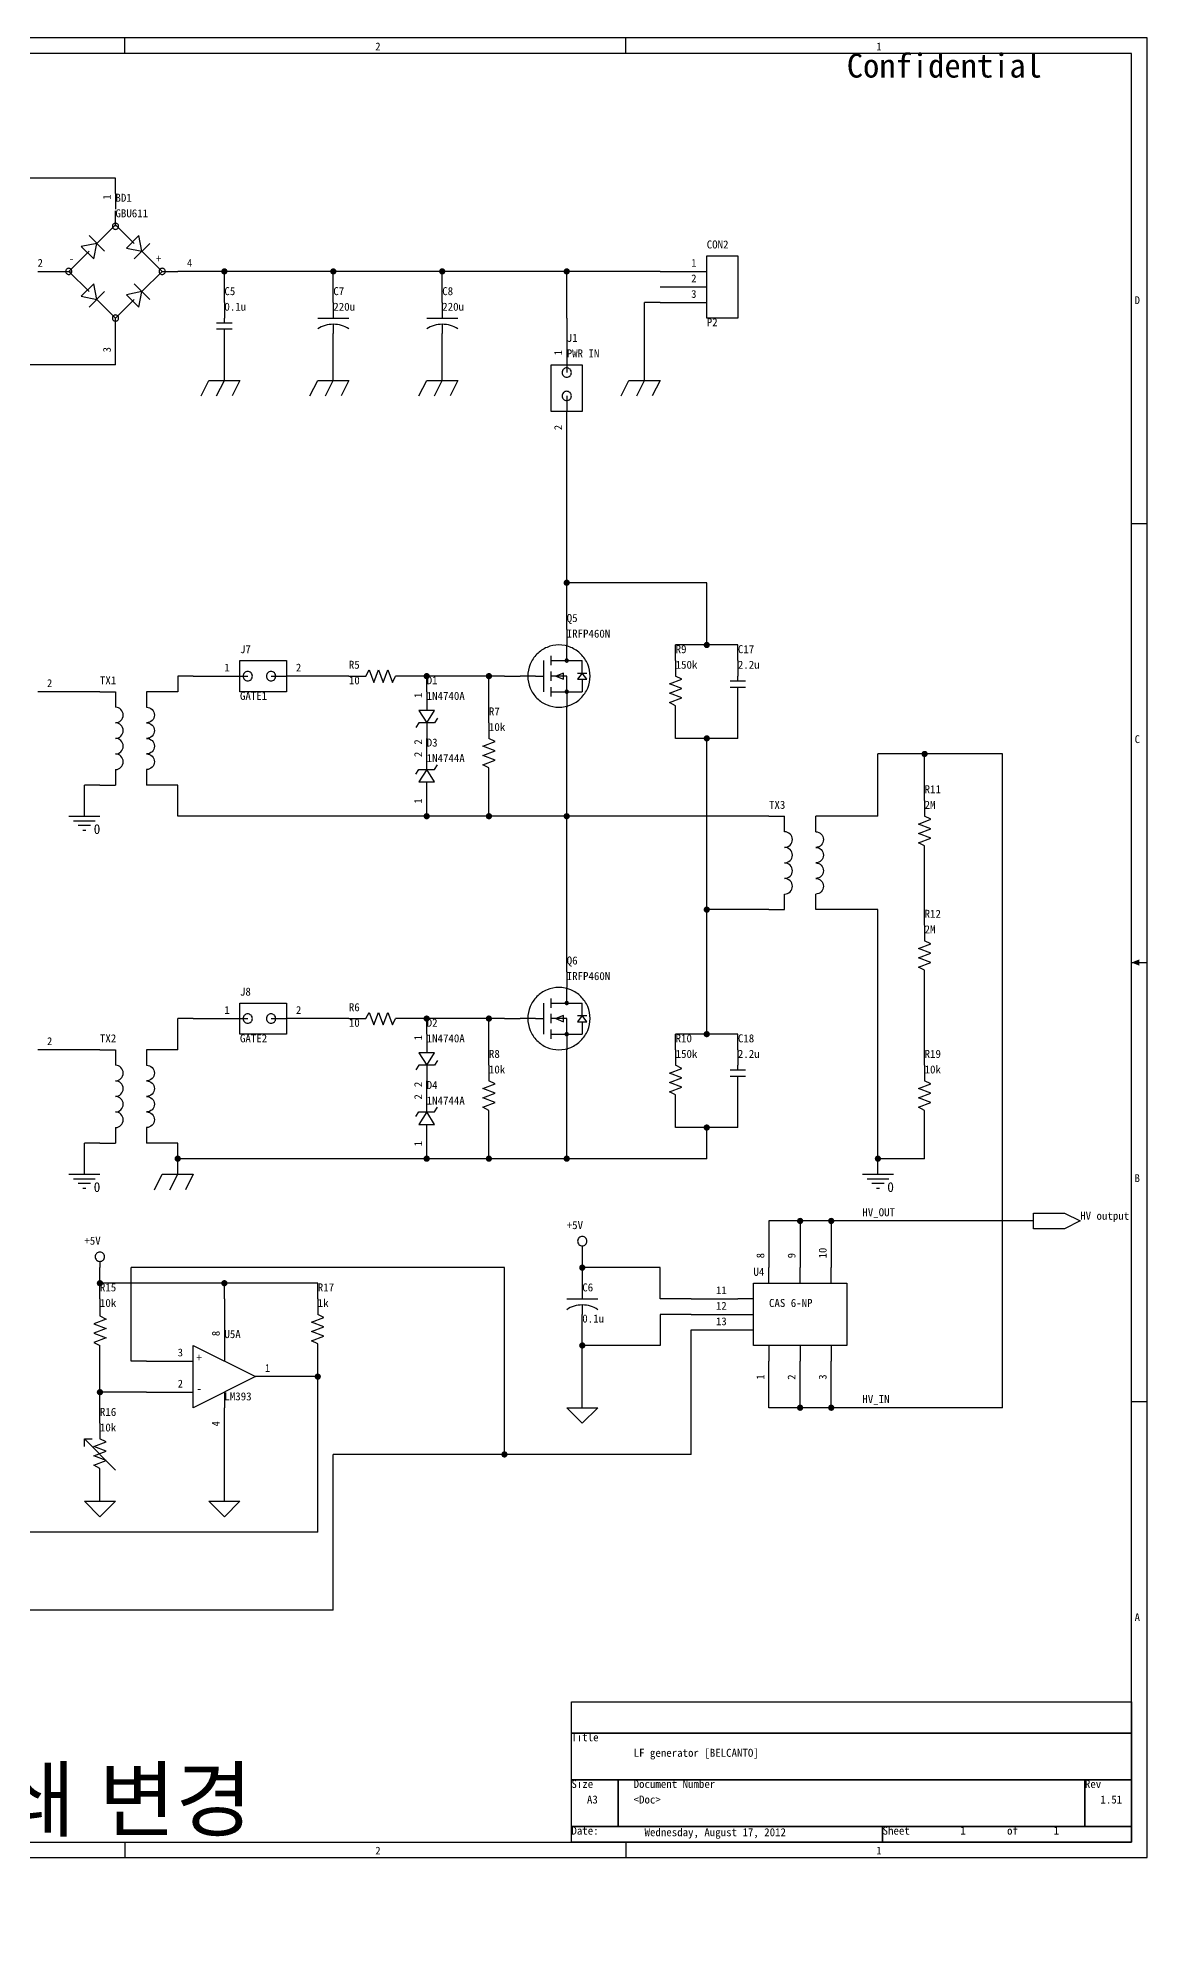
# Model space of a CAD drawing. Extents: x -209 to 417, y -10 to 299.
# Drawn here: x 236.3 to 417.3, y -9.8 to 299.5 of the extents above; entities that cross this region are included whole.
import ezdxf

# ---------------------------------------------------------------- set-up
doc = ezdxf.new("R2010")
doc.units = 0
doc.header["$MEASUREMENT"] = 0
for name, color, linetype in [('COMMENTS', 7, 'Continuous'), ('PARTS', 7, 'Continuous'), ('PARTTEXT', 7, 'Continuous'), ('TITLE', 7, 'Continuous'), ('WIRE', 7, 'Continuous'), ('WIRETEXT', 7, 'Continuous')]:
    doc.layers.add(name, color=color, linetype=linetype)

msp = doc.modelspace()

# ---------------------------------------------------------------- linework, layer by layer
at = {"layer": 'PARTS'}
for p, q in [((248.92, 274.066), (248.92, 271.526)), ((236.22, 261.366), (238.76, 261.366)), ((261.62, 261.366), (259.08, 261.366)), ((337.82, 261.366), (345.44, 261.366)), ((337.82, 258.826), (345.44, 258.826)), ((266.7, 256.286), (266.7, 253.746)), ((284.48, 256.286), (284.48, 253.746)), ((302.26, 256.286), (302.26, 253.746)), ((322.58, 253.746), (322.58, 246.126)), ((337.82, 256.286), (345.44, 256.286)), ((248.92, 248.666), (248.92, 251.206)), ((266.7, 248.666), (266.7, 251.206)), ((284.48, 248.666), (284.48, 251.206)), ((302.26, 248.666), (302.26, 251.206)), ((322.58, 230.886), (322.58, 238.506)), ((322.58, 202.946), (322.58, 200.406)), ((261.62, 195.326), (269.24, 195.326)), ((284.48, 195.326), (276.86, 195.326)), ((287.02, 195.326), (289.56, 195.326)), ((297.18, 195.326), (294.64, 195.326)), ((312.42, 195.326), (314.96, 195.326)), ((340.36, 197.866), (340.36, 195.326)), ((350.52, 197.866), (350.52, 195.326)), ((243.84, 192.786), (236.22, 192.786)), ((246.38, 192.786), (248.92, 192.786)), ((256.54, 192.786), (254, 192.786)), ((299.72, 192.786), (299.72, 190.246)), ((350.52, 190.246), (350.52, 192.786)), ((322.58, 187.706), (322.58, 190.246)), ((340.36, 187.706), (340.36, 190.246)), ((309.88, 187.706), (309.88, 185.166)), ((309.88, 177.546), (309.88, 180.086)), ((246.38, 177.546), (248.92, 177.546)), ((256.54, 177.546), (254, 177.546)), ((299.72, 175.006), (299.72, 177.546)), ((381, 175.006), (381, 172.466)), ((355.6, 172.466), (358.14, 172.466)), ((365.76, 172.466), (363.22, 172.466)), ((381, 164.846), (381, 167.386)), ((355.6, 157.226), (358.14, 157.226)), ((365.76, 157.226), (363.22, 157.226)), ((381, 154.686), (381, 152.146)), ((322.58, 147.066), (322.58, 144.526)), ((381, 144.526), (381, 147.066)), ((261.62, 139.446), (269.24, 139.446)), ((284.48, 139.446), (276.86, 139.446)), ((287.02, 139.446), (289.56, 139.446)), ((297.18, 139.446), (294.64, 139.446)), ((312.42, 139.446), (314.96, 139.446)), ((299.72, 136.906), (299.72, 134.366)), ((243.84, 134.366), (236.22, 134.366)), ((246.38, 134.366), (248.92, 134.366)), ((256.54, 134.366), (254, 134.366)), ((322.58, 131.826), (322.58, 134.366)), ((340.36, 134.366), (340.36, 131.826)), ((350.52, 134.366), (350.52, 131.826)), ((309.88, 131.826), (309.88, 129.286)), ((381, 131.826), (381, 129.286)), ((350.52, 126.746), (350.52, 129.286)), ((309.88, 121.666), (309.88, 124.206)), ((340.36, 124.206), (340.36, 126.746)), ((381, 121.666), (381, 124.206)), ((299.72, 119.126), (299.72, 121.666)), ((246.38, 119.126), (248.92, 119.126)), ((256.54, 119.126), (254, 119.126)), ((355.6, 106.426), (355.6, 98.806)), ((360.68, 106.426), (360.68, 98.806)), ((365.76, 106.426), (365.76, 98.806)), ((325.12, 96.266), (325.12, 93.726)), ((246.38, 93.726), (246.38, 91.186)), ((266.7, 93.726), (266.7, 86.106)), ((281.94, 93.726), (281.94, 91.186)), ((342.9, 93.726), (350.52, 93.726)), ((325.12, 88.646), (325.12, 91.186)), ((342.9, 91.186), (350.52, 91.186)), ((342.9, 88.646), (350.52, 88.646)), ((246.38, 83.566), (246.38, 86.106)), ((254, 83.566), (261.62, 83.566)), ((281.94, 83.566), (281.94, 86.106)), ((355.6, 75.946), (355.6, 83.566)), ((360.68, 75.946), (360.68, 83.566)), ((365.76, 75.946), (365.76, 83.566)), ((279.4, 81.026), (271.78, 81.026)), ((254, 78.486), (261.62, 78.486)), ((266.7, 68.326), (266.7, 75.946)), ((246.38, 73.406), (246.38, 70.866)), ((246.38, 63.246), (246.38, 65.786))]:
    msp.add_line(p, q, dxfattribs=at)
for points in [[(249.428, 268.732, 0.0985), (249.3893, 268.9264, 0.0985), (249.2792, 269.0912, 0.0985), (249.1144, 269.2013, 0.0985), (248.92, 269.24, 0.0985), (248.7256, 269.2013, 0.0985), (248.5608, 269.0912, 0.0985), (248.4507, 268.9264, 0.0985), (248.412, 268.732, 0.0985), (248.4507, 268.5376, 0.0985), (248.5608, 268.3728, 0.0985), (248.7256, 268.2627, 0.0985), (248.92, 268.224, 0.0985), (249.1144, 268.2627, 0.0985), (249.2792, 268.3728, 0.0985), (249.3893, 268.5376, 0.0985)], [(241.808, 261.366, 0.0985), (241.7693, 261.5604, 0.0985), (241.6592, 261.7252, 0.0985), (241.4944, 261.8353, 0.0985), (241.3, 261.874, 0.0985), (241.1056, 261.8353, 0.0985), (240.9408, 261.7252, 0.0985), (240.8307, 261.5604, 0.0985), (240.792, 261.366, 0.0985), (240.8307, 261.1716, 0.0985), (240.9408, 261.0068, 0.0985), (241.1056, 260.8967, 0.0985), (241.3, 260.858, 0.0985), (241.4944, 260.8967, 0.0985), (241.6592, 261.0068, 0.0985), (241.7693, 261.1716, 0.0985)], [(257.048, 261.366, 0.0985), (257.0093, 261.5604, 0.0985), (256.8992, 261.7252, 0.0985), (256.7344, 261.8353, 0.0985), (256.54, 261.874, 0.0985), (256.3456, 261.8353, 0.0985), (256.1808, 261.7252, 0.0985), (256.0707, 261.5604, 0.0985), (256.032, 261.366, 0.0985), (256.0707, 261.1716, 0.0985), (256.1808, 261.0068, 0.0985), (256.3456, 260.8967, 0.0985), (256.54, 260.858, 0.0985), (256.7344, 260.8967, 0.0985), (256.8992, 261.0068, 0.0985), (257.0093, 261.1716, 0.0985)], [(249.428, 253.746, 0.0985), (249.3893, 253.9404, 0.0985), (249.2792, 254.1052, 0.0985), (249.1144, 254.2153, 0.0985), (248.92, 254.254, 0.0985), (248.7256, 254.2153, 0.0985), (248.5608, 254.1052, 0.0985), (248.4507, 253.9404, 0.0985), (248.412, 253.746, 0.0985), (248.4507, 253.5516, 0.0985), (248.5608, 253.3868, 0.0985), (248.7256, 253.2767, 0.0985), (248.92, 253.238, 0.0985), (249.1144, 253.2767, 0.0985), (249.2792, 253.3868, 0.0985), (249.3893, 253.5516, 0.0985)], [(323.342, 244.856, 0.0985), (323.284, 245.1476, 0.0985), (323.1188, 245.3948, 0.0985), (322.8716, 245.56, 0.0985), (322.58, 245.618, 0.0985), (322.2884, 245.56, 0.0985), (322.0412, 245.3948, 0.0985), (321.876, 245.1476, 0.0985), (321.818, 244.856, 0.0985), (321.876, 244.5644, 0.0985), (322.0412, 244.3172, 0.0985), (322.2884, 244.152, 0.0985), (322.58, 244.094, 0.0985), (322.8716, 244.152, 0.0985), (323.1188, 244.3172, 0.0985), (323.284, 244.5644, 0.0985)], [(323.342, 241.046, 0.0985), (323.284, 241.3376, 0.0985), (323.1188, 241.5848, 0.0985), (322.8716, 241.75, 0.0985), (322.58, 241.808, 0.0985), (322.2884, 241.75, 0.0985), (322.0412, 241.5848, 0.0985), (321.876, 241.3376, 0.0985), (321.818, 241.046, 0.0985), (321.876, 240.7544, 0.0985), (322.0412, 240.5072, 0.0985), (322.2884, 240.342, 0.0985), (322.58, 240.284, 0.0985), (322.8716, 240.342, 0.0985), (323.1188, 240.5072, 0.0985), (323.284, 240.7544, 0.0985)], [(326.39, 195.326, 0.0985), (326.0033, 197.27, 0.0985), (324.9021, 198.9181, 0.0985), (323.254, 200.0193, 0.0985), (321.31, 200.406, 0.0985), (319.366, 200.0193, 0.0985), (317.7179, 198.9181, 0.0985), (316.6167, 197.27, 0.0985), (316.23, 195.326, 0.0985), (316.6167, 193.382, 0.0985), (317.7179, 191.7339, 0.0985), (319.366, 190.6327, 0.0985), (321.31, 190.246, 0.0985), (323.254, 190.6327, 0.0985), (324.9021, 191.7339, 0.0985), (326.0033, 193.382, 0.0985)], [(322.834, 197.866, 0.0985), (322.8147, 197.9632, 0.0985), (322.7596, 198.0456, 0.0985), (322.6772, 198.1007, 0.0985), (322.58, 198.12, 0.0985), (322.4828, 198.1007, 0.0985), (322.4004, 198.0456, 0.0985), (322.3453, 197.9632, 0.0985), (322.326, 197.866, 0.0985), (322.3453, 197.7688, 0.0985), (322.4004, 197.6864, 0.0985), (322.4828, 197.6313, 0.0985), (322.58, 197.612, 0.0985), (322.6772, 197.6313, 0.0985), (322.7596, 197.6864, 0.0985), (322.8147, 197.7688, 0.0985)], [(271.272, 195.326, 0.0985), (271.214, 195.6176, 0.0985), (271.0488, 195.8648, 0.0985), (270.8016, 196.03, 0.0985), (270.51, 196.088, 0.0985), (270.2184, 196.03, 0.0985), (269.9712, 195.8648, 0.0985), (269.806, 195.6176, 0.0985), (269.748, 195.326, 0.0985), (269.806, 195.0344, 0.0985), (269.9712, 194.7872, 0.0985), (270.2184, 194.622, 0.0985), (270.51, 194.564, 0.0985), (270.8016, 194.622, 0.0985), (271.0488, 194.7872, 0.0985), (271.214, 195.0344, 0.0985)], [(275.082, 195.326, 0.0985), (275.024, 195.6176, 0.0985), (274.8588, 195.8648, 0.0985), (274.6116, 196.03, 0.0985), (274.32, 196.088, 0.0985), (274.0284, 196.03, 0.0985), (273.7812, 195.8648, 0.0985), (273.616, 195.6176, 0.0985), (273.558, 195.326, 0.0985), (273.616, 195.0344, 0.0985), (273.7812, 194.7872, 0.0985), (274.0284, 194.622, 0.0985), (274.32, 194.564, 0.0985), (274.6116, 194.622, 0.0985), (274.8588, 194.7872, 0.0985), (275.024, 195.0344, 0.0985)], [(322.834, 192.786, 0.0985), (322.8147, 192.8832, 0.0985), (322.7596, 192.9656, 0.0985), (322.6772, 193.0207, 0.0985), (322.58, 193.04, 0.0985), (322.4828, 193.0207, 0.0985), (322.4004, 192.9656, 0.0985), (322.3453, 192.8832, 0.0985), (322.326, 192.786, 0.0985), (322.3453, 192.6888, 0.0985), (322.4004, 192.6064, 0.0985), (322.4828, 192.5513, 0.0985), (322.58, 192.532, 0.0985), (322.6772, 192.5513, 0.0985), (322.7596, 192.6064, 0.0985), (322.8147, 192.6888, 0.0985)], [(326.39, 139.446, 0.0985), (326.0033, 141.39, 0.0985), (324.9021, 143.0381, 0.0985), (323.254, 144.1393, 0.0985), (321.31, 144.526, 0.0985), (319.366, 144.1393, 0.0985), (317.7179, 143.0381, 0.0985), (316.6167, 141.39, 0.0985), (316.23, 139.446, 0.0985), (316.6167, 137.502, 0.0985), (317.7179, 135.8539, 0.0985), (319.366, 134.7527, 0.0985), (321.31, 134.366, 0.0985), (323.254, 134.7527, 0.0985), (324.9021, 135.8539, 0.0985), (326.0033, 137.502, 0.0985)], [(271.272, 139.446, 0.0985), (271.214, 139.7376, 0.0985), (271.0488, 139.9848, 0.0985), (270.8016, 140.15, 0.0985), (270.51, 140.208, 0.0985), (270.2184, 140.15, 0.0985), (269.9712, 139.9848, 0.0985), (269.806, 139.7376, 0.0985), (269.748, 139.446, 0.0985), (269.806, 139.1544, 0.0985), (269.9712, 138.9072, 0.0985), (270.2184, 138.742, 0.0985), (270.51, 138.684, 0.0985), (270.8016, 138.742, 0.0985), (271.0488, 138.9072, 0.0985), (271.214, 139.1544, 0.0985)], [(275.082, 139.446, 0.0985), (275.024, 139.7376, 0.0985), (274.8588, 139.9848, 0.0985), (274.6116, 140.15, 0.0985), (274.32, 140.208, 0.0985), (274.0284, 140.15, 0.0985), (273.7812, 139.9848, 0.0985), (273.616, 139.7376, 0.0985), (273.558, 139.446, 0.0985), (273.616, 139.1544, 0.0985), (273.7812, 138.9072, 0.0985), (274.0284, 138.742, 0.0985), (274.32, 138.684, 0.0985), (274.6116, 138.742, 0.0985), (274.8588, 138.9072, 0.0985), (275.024, 139.1544, 0.0985)], [(322.834, 141.986, 0.0985), (322.8147, 142.0832, 0.0985), (322.7596, 142.1656, 0.0985), (322.6772, 142.2207, 0.0985), (322.58, 142.24, 0.0985), (322.4828, 142.2207, 0.0985), (322.4004, 142.1656, 0.0985), (322.3453, 142.0832, 0.0985), (322.326, 141.986, 0.0985), (322.3453, 141.8888, 0.0985), (322.4004, 141.8064, 0.0985), (322.4828, 141.7513, 0.0985), (322.58, 141.732, 0.0985), (322.6772, 141.7513, 0.0985), (322.7596, 141.8064, 0.0985), (322.8147, 141.8888, 0.0985)], [(322.834, 136.906, 0.0985), (322.8147, 137.0032, 0.0985), (322.7596, 137.0856, 0.0985), (322.6772, 137.1407, 0.0985), (322.58, 137.16, 0.0985), (322.4828, 137.1407, 0.0985), (322.4004, 137.0856, 0.0985), (322.3453, 137.0032, 0.0985), (322.326, 136.906, 0.0985), (322.3453, 136.8088, 0.0985), (322.4004, 136.7264, 0.0985), (322.4828, 136.6713, 0.0985), (322.58, 136.652, 0.0985), (322.6772, 136.6713, 0.0985), (322.7596, 136.7264, 0.0985), (322.8147, 136.8088, 0.0985)], [(325.882, 103.124, 0.0985), (325.824, 103.4156, 0.0985), (325.6588, 103.6628, 0.0985), (325.4116, 103.828, 0.0985), (325.12, 103.886, 0.0985), (324.8284, 103.828, 0.0985), (324.5812, 103.6628, 0.0985), (324.416, 103.4156, 0.0985), (324.358, 103.124, 0.0985), (324.416, 102.8324, 0.0985), (324.5812, 102.5852, 0.0985), (324.8284, 102.42, 0.0985), (325.12, 102.362, 0.0985), (325.4116, 102.42, 0.0985), (325.6588, 102.5852, 0.0985), (325.824, 102.8324, 0.0985)], [(247.142, 100.584, 0.0985), (247.084, 100.8756, 0.0985), (246.9188, 101.1228, 0.0985), (246.6716, 101.288, 0.0985), (246.38, 101.346, 0.0985), (246.0884, 101.288, 0.0985), (245.8412, 101.1228, 0.0985), (245.676, 100.8756, 0.0985), (245.618, 100.584, 0.0985), (245.676, 100.2924, 0.0985), (245.8412, 100.0452, 0.0985), (246.0884, 99.88, 0.0985), (246.38, 99.822, 0.0985), (246.6716, 99.88, 0.0985), (246.9188, 100.0452, 0.0985), (247.084, 100.2924, 0.0985)]]:
    msp.add_lwpolyline(points, format="xyb", close=True, dxfattribs=at)
for points in [[(248.92, 268.732), (248.92, 271.272)], [(244.602, 267.208), (247.142, 264.668)], [(248.92, 268.986), (245.872, 265.938)], [(251.968, 265.938), (248.92, 268.986)], [(244.602, 264.668), (241.3, 261.366)], [(251.968, 263.398), (254.508, 265.938)], [(256.54, 261.366), (253.238, 264.668)], [(238.76, 261.366), (241.554, 261.366)], [(241.3, 261.366), (244.602, 258.064)], [(253.238, 258.064), (256.54, 261.366)], [(256.54, 261.366), (259.08, 261.366)], [(244.602, 255.524), (247.142, 258.064)], [(245.872, 256.794), (248.92, 253.746)], [(248.92, 253.746), (251.968, 256.794)], [(251.968, 259.334), (254.508, 256.794)], [(248.92, 251.206), (248.92, 253.746)], [(266.7, 252.984), (266.7, 253.746)], [(281.94, 253.746), (287.02, 253.746)], [(299.72, 253.746), (304.8, 253.746)], [(265.43, 252.984), (267.97, 252.984)], [(265.43, 251.968), (267.97, 251.968)], [(266.7, 251.206), (266.7, 251.968)], [(284.48, 252.73), (284.48, 251.206)], [(302.26, 252.73), (302.26, 251.206)], [(322.58, 246.126), (322.58, 244.856)], [(262.89, 241.046), (264.16, 243.586)], [(264.16, 243.586), (269.24, 243.586)], [(265.43, 241.046), (266.7, 243.586)], [(269.24, 243.586), (267.97, 241.046)], [(280.67, 241.046), (281.94, 243.586)], [(281.94, 243.586), (287.02, 243.586)], [(283.21, 241.046), (284.48, 243.586)], [(287.02, 243.586), (285.75, 241.046)], [(298.45, 241.046), (299.72, 243.586)], [(299.72, 243.586), (304.8, 243.586)], [(300.99, 241.046), (302.26, 243.586)], [(304.8, 243.586), (303.53, 241.046)], [(331.47, 241.046), (332.74, 243.586)], [(332.74, 243.586), (337.82, 243.586)], [(334.01, 241.046), (335.28, 243.586)], [(337.82, 243.586), (336.55, 241.046)], [(322.58, 241.046), (322.58, 238.506)], [(320.04, 197.104), (320.04, 198.628)], [(322.58, 197.866), (322.58, 200.406)], [(269.24, 195.326), (270.51, 195.326)], [(274.32, 195.326), (276.86, 195.326)], [(289.56, 195.326), (289.814, 195.326)], [(289.814, 195.326), (290.322, 196.342)], [(290.322, 196.342), (291.084, 194.31)], [(291.084, 194.31), (291.846, 196.342)], [(291.846, 196.342), (292.608, 194.31)], [(292.608, 194.31), (293.37, 196.342)], [(293.37, 196.342), (294.132, 194.31)], [(294.132, 194.31), (294.64, 195.326)], [(317.5, 195.326), (314.96, 195.326)], [(317.5, 195.326), (318.77, 195.326)], [(318.77, 197.866), (318.77, 192.786)], [(320.04, 197.866), (322.58, 197.866)], [(320.04, 194.564), (320.04, 196.088)], [(322.58, 195.326), (320.04, 195.326)], [(322.58, 197.866), (325.12, 197.866)], [(322.58, 192.786), (322.58, 195.326)], [(324.358, 195.834), (325.882, 195.834)], [(325.12, 195.834), (325.12, 197.866)], [(341.376, 194.818), (340.36, 195.326)], [(350.52, 194.564), (350.52, 195.326)], [(248.92, 192.786), (248.92, 190.246)], [(254, 192.786), (254, 190.246)], [(320.04, 192.024), (320.04, 193.548)], [(320.04, 192.786), (322.58, 192.786)], [(322.58, 192.786), (322.58, 190.246)], [(322.58, 192.786), (325.12, 192.786)], [(325.12, 194.818), (325.12, 192.786)], [(339.344, 194.056), (341.376, 194.818)], [(341.376, 193.294), (339.344, 194.056)], [(339.344, 192.532), (341.376, 193.294)], [(341.376, 191.77), (339.344, 192.532)], [(339.344, 191.008), (341.376, 191.77)], [(349.25, 194.564), (351.79, 194.564)], [(349.25, 193.548), (351.79, 193.548)], [(350.52, 192.786), (350.52, 193.548)], [(300.99, 189.738), (298.45, 189.738), (299.72, 187.706), (300.99, 189.738)], [(299.72, 190.246), (299.72, 189.738)], [(340.36, 190.5), (339.344, 191.008)], [(340.36, 190.246), (340.36, 190.5)], [(298.45, 187.706), (297.942, 186.944)], [(300.99, 187.706), (298.45, 187.706)], [(299.72, 187.706), (299.72, 185.166)], [(301.498, 188.468), (300.99, 187.706)], [(299.72, 180.086), (299.72, 182.626)], [(308.864, 183.896), (310.896, 184.658)], [(310.896, 183.134), (308.864, 183.896)], [(308.864, 182.372), (310.896, 183.134)], [(310.896, 184.658), (309.88, 185.166)], [(248.92, 180.086), (248.92, 177.546)], [(254, 180.086), (254, 177.546)], [(297.942, 179.324), (298.45, 180.086)], [(298.45, 180.086), (300.99, 180.086)], [(298.45, 178.054), (300.99, 178.054), (299.72, 180.086), (298.45, 178.054)], [(300.99, 180.086), (301.498, 180.848)], [(310.896, 181.61), (308.864, 182.372)], [(308.864, 180.848), (310.896, 181.61)], [(309.88, 180.34), (308.864, 180.848)], [(309.88, 180.086), (309.88, 180.34)], [(299.72, 177.546), (299.72, 178.054)], [(241.3, 172.466), (246.38, 172.466)], [(242.062, 171.704), (245.618, 171.704)], [(244.856, 170.942), (242.824, 170.942)], [(243.586, 170.18), (244.094, 170.18)], [(358.14, 169.926), (358.14, 172.466)], [(363.22, 169.926), (363.22, 172.466)], [(379.984, 171.196), (382.016, 171.958)], [(382.016, 170.434), (379.984, 171.196)], [(379.984, 169.672), (382.016, 170.434)], [(382.016, 171.958), (381, 172.466)], [(382.016, 168.91), (379.984, 169.672)], [(379.984, 168.148), (382.016, 168.91)], [(381, 167.64), (379.984, 168.148)], [(381, 167.386), (381, 167.64)], [(358.14, 157.226), (358.14, 159.766)], [(363.22, 157.226), (363.22, 159.766)], [(379.984, 150.876), (382.016, 151.638)], [(382.016, 151.638), (381, 152.146)], [(382.016, 150.114), (379.984, 150.876)], [(379.984, 149.352), (382.016, 150.114)], [(382.016, 148.59), (379.984, 149.352)], [(379.984, 147.828), (382.016, 148.59)], [(381, 147.32), (379.984, 147.828)], [(381, 147.066), (381, 147.32)], [(320.04, 141.224), (320.04, 142.748)], [(322.58, 141.986), (322.58, 144.526)], [(269.24, 139.446), (270.51, 139.446)], [(274.32, 139.446), (276.86, 139.446)], [(289.56, 139.446), (289.814, 139.446)], [(289.814, 139.446), (290.322, 140.462)], [(290.322, 140.462), (291.084, 138.43)], [(291.084, 138.43), (291.846, 140.462)], [(291.846, 140.462), (292.608, 138.43)], [(292.608, 138.43), (293.37, 140.462)], [(293.37, 140.462), (294.132, 138.43)], [(294.132, 138.43), (294.64, 139.446)], [(317.5, 139.446), (314.96, 139.446)], [(317.5, 139.446), (318.77, 139.446)], [(318.77, 141.986), (318.77, 136.906)], [(320.04, 141.986), (322.58, 141.986)], [(320.04, 138.684), (320.04, 140.208)], [(322.58, 139.446), (320.04, 139.446)], [(322.58, 141.986), (325.12, 141.986)], [(322.58, 136.906), (322.58, 139.446)], [(324.358, 139.954), (325.882, 139.954)], [(325.12, 139.954), (325.12, 141.986)], [(320.04, 136.144), (320.04, 137.668)], [(320.04, 136.906), (322.58, 136.906)], [(322.58, 136.906), (322.58, 134.366)], [(322.58, 136.906), (325.12, 136.906)], [(325.12, 138.938), (325.12, 136.906)], [(248.92, 134.366), (248.92, 131.826)], [(254, 134.366), (254, 131.826)], [(300.99, 133.858), (298.45, 133.858), (299.72, 131.826), (300.99, 133.858)], [(299.72, 134.366), (299.72, 133.858)], [(298.45, 131.826), (297.942, 131.064)], [(300.99, 131.826), (298.45, 131.826)], [(299.72, 131.826), (299.72, 129.286)], [(301.498, 132.588), (300.99, 131.826)], [(339.344, 130.556), (341.376, 131.318)], [(341.376, 129.794), (339.344, 130.556)], [(341.376, 131.318), (340.36, 131.826)], [(349.25, 131.064), (351.79, 131.064)], [(349.25, 130.048), (351.79, 130.048)], [(350.52, 131.064), (350.52, 131.826)], [(350.52, 129.286), (350.52, 130.048)], [(308.864, 128.016), (310.896, 128.778)], [(310.896, 127.254), (308.864, 128.016)], [(308.864, 126.492), (310.896, 127.254)], [(310.896, 128.778), (309.88, 129.286)], [(339.344, 129.032), (341.376, 129.794)], [(341.376, 128.27), (339.344, 129.032)], [(339.344, 127.508), (341.376, 128.27)], [(340.36, 127), (339.344, 127.508)], [(340.36, 126.746), (340.36, 127)], [(379.984, 128.016), (382.016, 128.778)], [(382.016, 127.254), (379.984, 128.016)], [(379.984, 126.492), (382.016, 127.254)], [(382.016, 128.778), (381, 129.286)], [(297.942, 123.444), (298.45, 124.206)], [(298.45, 124.206), (300.99, 124.206)], [(298.45, 122.174), (300.99, 122.174), (299.72, 124.206), (298.45, 122.174)], [(299.72, 124.206), (299.72, 126.746)], [(300.99, 124.206), (301.498, 124.968)], [(310.896, 125.73), (308.864, 126.492)], [(308.864, 124.968), (310.896, 125.73)], [(309.88, 124.46), (308.864, 124.968)], [(309.88, 124.206), (309.88, 124.46)], [(382.016, 125.73), (379.984, 126.492)], [(379.984, 124.968), (382.016, 125.73)], [(381, 124.46), (379.984, 124.968)], [(381, 124.206), (381, 124.46)], [(248.92, 121.666), (248.92, 119.126)], [(254, 121.666), (254, 119.126)], [(299.72, 121.666), (299.72, 122.174)], [(241.3, 114.046), (246.38, 114.046)], [(242.062, 113.284), (245.618, 113.284)], [(244.856, 112.522), (242.824, 112.522)], [(243.586, 111.76), (244.094, 111.76)], [(255.27, 111.506), (256.54, 114.046)], [(256.54, 114.046), (261.62, 114.046)], [(257.81, 111.506), (259.08, 114.046)], [(261.62, 114.046), (260.35, 111.506)], [(370.84, 114.046), (375.92, 114.046)], [(371.602, 113.284), (375.158, 113.284)], [(374.396, 112.522), (372.364, 112.522)], [(373.126, 111.76), (373.634, 111.76)], [(398.78, 105.156), (398.78, 107.696)], [(398.78, 107.696), (403.86, 107.696)], [(403.86, 105.156), (398.78, 105.156)], [(403.86, 107.696), (406.4, 106.426)], [(406.4, 106.426), (403.86, 105.156)], [(325.12, 102.362), (325.12, 101.346)], [(246.38, 99.822), (246.38, 98.806)], [(355.6, 96.266), (355.6, 98.806)], [(360.68, 96.266), (360.68, 98.806)], [(365.76, 96.266), (365.76, 98.806)], [(322.58, 93.726), (327.66, 93.726)], [(353.06, 93.726), (350.52, 93.726)], [(247.396, 90.424), (245.364, 89.662)], [(246.38, 91.186), (246.38, 90.932)], [(246.38, 90.932), (247.396, 90.424)], [(280.924, 89.916), (282.956, 90.678)], [(282.956, 89.154), (280.924, 89.916)], [(282.956, 90.678), (281.94, 91.186)], [(325.12, 92.71), (325.12, 91.186)], [(350.52, 91.186), (353.06, 91.186)], [(245.364, 89.662), (247.396, 88.9)], [(247.396, 88.9), (245.364, 88.138)], [(245.364, 88.138), (247.396, 87.376)], [(247.396, 87.376), (245.364, 86.614)], [(245.364, 86.614), (246.38, 86.106)], [(280.924, 88.392), (282.956, 89.154)], [(282.956, 87.63), (280.924, 88.392)], [(280.924, 86.868), (282.956, 87.63)], [(281.94, 86.36), (280.924, 86.868)], [(350.52, 88.646), (353.06, 88.646)], [(261.62, 86.106), (271.78, 81.026)], [(261.62, 75.946), (261.62, 86.106)], [(266.7, 86.106), (266.7, 83.566)], [(281.94, 86.106), (281.94, 86.36)], [(355.6, 86.106), (355.6, 83.566)], [(360.68, 86.106), (360.68, 83.566)], [(365.76, 86.106), (365.76, 83.566)], [(271.78, 81.026), (261.62, 75.946)], [(266.7, 78.486), (266.7, 75.946)], [(322.58, 75.946), (327.66, 75.946)], [(325.12, 73.406), (322.58, 75.946)], [(327.66, 75.946), (325.12, 73.406)], [(248.92, 65.786), (243.84, 70.866)], [(243.84, 69.596), (243.84, 70.866)], [(243.84, 70.866), (245.11, 70.866)], [(245.364, 69.596), (247.396, 70.358)], [(247.396, 68.834), (245.364, 69.596)], [(245.364, 68.072), (247.396, 68.834)], [(247.396, 67.31), (245.364, 68.072)], [(247.396, 70.358), (246.38, 70.866)], [(245.364, 66.548), (247.396, 67.31)], [(246.38, 66.04), (245.364, 66.548)], [(246.38, 65.786), (246.38, 66.04)], [(243.84, 60.706), (248.92, 60.706)], [(246.38, 58.166), (243.84, 60.706)], [(248.92, 60.706), (246.38, 58.166)], [(264.16, 60.706), (269.24, 60.706)], [(266.7, 58.166), (264.16, 60.706)], [(269.24, 60.706), (266.7, 58.166)]]:
    msp.add_lwpolyline(points, dxfattribs=at)
for points in [[(253.238, 264.668), (253.238, 264.668), (252.73, 267.208), (250.698, 265.176), (253.238, 264.668)], [(245.872, 265.938), (245.872, 265.938), (243.332, 265.43), (245.364, 263.398), (245.872, 265.938)], [(345.44, 263.906), (350.52, 263.906), (350.52, 253.746), (345.44, 253.746)], [(245.872, 256.794), (245.872, 256.794), (245.364, 259.334), (243.332, 257.302), (245.872, 256.794)], [(253.238, 258.064), (253.238, 258.064), (250.698, 257.556), (252.73, 255.524), (253.238, 258.064)], [(325.12, 246.126), (325.12, 238.506), (320.04, 238.506), (320.04, 246.126)], [(269.24, 197.866), (276.86, 197.866), (276.86, 192.786), (269.24, 192.786)], [(320.802, 195.326), (322.072, 194.818), (322.072, 195.834), (320.802, 195.326)], [(325.12, 195.834), (324.358, 194.818), (325.882, 194.818), (325.12, 195.834)], [(269.24, 141.986), (276.86, 141.986), (276.86, 136.906), (269.24, 136.906)], [(320.802, 139.446), (322.072, 138.938), (322.072, 139.954), (320.802, 139.446)], [(325.12, 139.954), (324.358, 138.938), (325.882, 138.938), (325.12, 139.954)], [(353.06, 96.266), (368.3, 96.266), (368.3, 86.106), (353.06, 86.106)]]:
    msp.add_lwpolyline(points, close=True, dxfattribs=at)
for points in [[(284.48, 252.73, 0.1654), (281.94, 251.968)], [(287.02, 251.968, 0.1654), (284.48, 252.73)], [(302.26, 252.73, 0.1654), (299.72, 251.968)], [(304.8, 251.968, 0.1654), (302.26, 252.73)], [(248.92, 187.706, 1), (248.92, 190.246)], [(254, 190.246, -1), (254, 187.706)], [(248.92, 185.166, 1), (248.92, 187.706)], [(254, 187.706, -1), (254, 185.166)], [(248.92, 182.626, 1), (248.92, 185.166)], [(248.92, 180.086, 1), (248.92, 182.626)], [(254, 185.166, -1), (254, 182.626)], [(254, 182.626, -1), (254, 180.086)], [(358.14, 167.386, 1), (358.14, 169.926)], [(358.14, 164.846, 1), (358.14, 167.386)], [(363.22, 169.926, -1), (363.22, 167.386)], [(363.22, 167.386, -1), (363.22, 164.846)], [(358.14, 162.306, 1), (358.14, 164.846)], [(363.22, 164.846, -1), (363.22, 162.306)], [(358.14, 159.766, 1), (358.14, 162.306)], [(363.22, 162.306, -1), (363.22, 159.766)], [(248.92, 129.286, 1), (248.92, 131.826)], [(254, 131.826, -1), (254, 129.286)], [(248.92, 126.746, 1), (248.92, 129.286)], [(254, 129.286, -1), (254, 126.746)], [(248.92, 124.206, 1), (248.92, 126.746)], [(248.92, 121.666, 1), (248.92, 124.206)], [(254, 126.746, -1), (254, 124.206)], [(254, 124.206, -1), (254, 121.666)], [(325.12, 92.71, 0.1654), (322.58, 91.948)], [(327.66, 91.948, 0.1654), (325.12, 92.71)]]:
    msp.add_lwpolyline(points, format="xyb", dxfattribs=at)
at = {"layer": 'TITLE'}
for points in [[(-2.54, 2.54), (417.322, 2.54), (417.322, 299.466), (-2.54, 299.466)], [(0, 5.08), (414.782, 5.08), (414.782, 296.926), (0, 296.926)], [(323.342, 27.94), (414.782, 27.94), (414.782, 22.86), (323.342, 22.86)], [(323.342, 22.86), (414.782, 22.86), (414.782, 15.24), (323.342, 15.24)], [(323.342, 15.24), (330.962, 15.24), (330.962, 7.62), (323.342, 7.62)], [(330.962, 15.24), (407.162, 15.24), (407.162, 7.62), (330.962, 7.62)], [(407.162, 15.24), (414.782, 15.24), (414.782, 7.62), (407.162, 7.62)], [(323.342, 7.62), (374.142, 7.62), (374.142, 5.08), (323.342, 5.08)], [(374.142, 7.62), (414.782, 7.62), (414.782, 5.08), (374.142, 5.08)]]:
    msp.add_lwpolyline(points, close=True, dxfattribs=at)
for points in [[(250.444, 296.926), (250.444, 299.466)], [(332.232, 296.926), (332.232, 299.466)], [(414.782, 220.218), (417.322, 220.218)], [(414.782, 148.59), (417.322, 148.59)], [(414.782, 76.962), (417.322, 76.962)], [(250.444, 5.08), (250.444, 2.54)], [(332.232, 5.08), (332.232, 2.54)]]:
    msp.add_lwpolyline(points, dxfattribs=at)
msp.add_solid([(414.782, 148.59), (416.052, 149.098), (416.052, 148.082), (416.052, 148.59)], dxfattribs=at)
msp.add_solid([(414.782, 148.59), (416.052, 149.098), (416.052, 148.082), (416.052, 148.59)], dxfattribs=at)
msp.add_solid([(414.782, 148.59), (416.052, 149.098), (416.052, 148.082), (416.052, 148.59)], dxfattribs=at)
at = {"layer": 'WIRE'}
for points in [[(248.92, 276.606), (223.52, 276.606)], [(248.92, 274.066), (248.92, 276.606)], [(266.7, 261.366), (261.62, 261.366)], [(284.48, 261.366), (266.7, 261.366)], [(266.7, 256.286), (266.7, 261.366)], [(284.48, 256.286), (284.48, 261.366)], [(302.26, 261.366), (284.48, 261.366)], [(302.26, 256.286), (302.26, 261.366)], [(322.58, 261.366), (302.26, 261.366)], [(322.58, 253.746), (322.58, 261.366)], [(337.82, 261.366), (322.58, 261.366)], [(335.28, 243.586), (335.28, 256.286)], [(337.82, 256.286), (335.28, 256.286)], [(248.92, 246.126), (248.92, 248.666)], [(266.7, 243.586), (266.7, 248.666)], [(284.48, 243.586), (284.48, 248.666)], [(302.26, 243.586), (302.26, 248.666)], [(248.92, 246.126), (223.52, 246.126)], [(322.58, 210.566), (322.58, 230.886)], [(345.44, 210.566), (322.58, 210.566)], [(322.58, 202.946), (322.58, 210.566)], [(345.44, 200.406), (345.44, 210.566)], [(345.44, 200.406), (340.36, 200.406)], [(340.36, 197.866), (340.36, 200.406)], [(350.52, 200.406), (345.44, 200.406)], [(350.52, 197.866), (350.52, 200.406)], [(259.08, 195.326), (259.08, 192.786)], [(261.62, 195.326), (259.08, 195.326)], [(287.02, 195.326), (284.48, 195.326)], [(299.72, 195.326), (297.18, 195.326)], [(309.88, 195.326), (299.72, 195.326)], [(299.72, 192.786), (299.72, 195.326)], [(309.88, 187.706), (309.88, 195.326)], [(312.42, 195.326), (309.88, 195.326)], [(246.38, 192.786), (243.84, 192.786)], [(259.08, 192.786), (256.54, 192.786)], [(350.52, 185.166), (350.52, 190.246)], [(322.58, 172.466), (322.58, 187.706)], [(340.36, 185.166), (340.36, 187.706)], [(299.72, 182.626), (299.72, 185.166)], [(345.44, 185.166), (340.36, 185.166)], [(350.52, 185.166), (345.44, 185.166)], [(345.44, 157.226), (345.44, 185.166)], [(373.38, 172.466), (373.38, 182.626)], [(381, 182.626), (373.38, 182.626)], [(393.7, 182.626), (381, 182.626)], [(381, 175.006), (381, 182.626)], [(393.7, 75.946), (393.7, 182.626)], [(246.38, 177.546), (243.84, 177.546)], [(243.84, 172.466), (243.84, 177.546)], [(259.08, 177.546), (256.54, 177.546)], [(259.08, 172.466), (259.08, 177.546)], [(309.88, 172.466), (309.88, 177.546)], [(299.72, 172.466), (299.72, 175.006)], [(299.72, 172.466), (259.08, 172.466)], [(309.88, 172.466), (299.72, 172.466)], [(322.58, 172.466), (309.88, 172.466)], [(355.6, 172.466), (322.58, 172.466)], [(322.58, 147.066), (322.58, 172.466)], [(373.38, 172.466), (365.76, 172.466)], [(381, 154.686), (381, 164.846)], [(345.44, 136.906), (345.44, 157.226)], [(355.6, 157.226), (345.44, 157.226)], [(373.38, 157.226), (365.76, 157.226)], [(373.38, 116.586), (373.38, 157.226)], [(381, 131.826), (381, 144.526)], [(259.08, 134.366), (259.08, 139.446)], [(261.62, 139.446), (259.08, 139.446)], [(287.02, 139.446), (284.48, 139.446)], [(299.72, 139.446), (297.18, 139.446)], [(299.72, 136.906), (299.72, 139.446)], [(309.88, 139.446), (299.72, 139.446)], [(312.42, 139.446), (309.88, 139.446)], [(309.88, 131.826), (309.88, 139.446)], [(345.44, 136.906), (340.36, 136.906)], [(340.36, 134.366), (340.36, 136.906)], [(350.52, 136.906), (345.44, 136.906)], [(350.52, 134.366), (350.52, 136.906)], [(246.38, 134.366), (243.84, 134.366)], [(259.08, 134.366), (256.54, 134.366)], [(322.58, 116.586), (322.58, 131.826)], [(299.72, 126.746), (299.72, 129.286)], [(340.36, 121.666), (340.36, 124.206)], [(350.52, 121.666), (350.52, 126.746)], [(309.88, 116.586), (309.88, 121.666)], [(345.44, 121.666), (340.36, 121.666)], [(345.44, 116.586), (345.44, 121.666)], [(350.52, 121.666), (345.44, 121.666)], [(381, 116.586), (381, 121.666)], [(246.38, 119.126), (243.84, 119.126)], [(243.84, 114.046), (243.84, 119.126)], [(259.08, 119.126), (256.54, 119.126)], [(259.08, 116.586), (259.08, 119.126)], [(299.72, 116.586), (299.72, 119.126)], [(259.08, 114.046), (259.08, 116.586)], [(299.72, 116.586), (259.08, 116.586)], [(309.88, 116.586), (299.72, 116.586)], [(322.58, 116.586), (309.88, 116.586)], [(345.44, 116.586), (322.58, 116.586)], [(373.38, 114.046), (373.38, 116.586)], [(381, 116.586), (373.38, 116.586)], [(360.68, 106.426), (355.6, 106.426)], [(365.76, 106.426), (360.68, 106.426)], [(398.78, 106.426), (365.76, 106.426)], [(325.12, 101.346), (325.12, 98.806)], [(246.38, 96.266), (246.38, 98.806)], [(246.38, 93.726), (246.38, 96.266)], [(266.7, 96.266), (246.38, 96.266)], [(251.46, 83.566), (251.46, 98.806)], [(312.42, 98.806), (251.46, 98.806)], [(281.94, 96.266), (266.7, 96.266)], [(266.7, 93.726), (266.7, 96.266)], [(281.94, 93.726), (281.94, 96.266)], [(312.42, 68.326), (312.42, 98.806)], [(337.82, 98.806), (325.12, 98.806)], [(325.12, 98.806), (325.12, 96.266)], [(337.82, 93.726), (337.82, 98.806)], [(342.9, 93.726), (337.82, 93.726)], [(342.9, 91.186), (337.82, 91.186)], [(337.82, 91.186), (337.82, 86.106)], [(325.12, 86.106), (325.12, 88.646)], [(342.9, 68.326), (342.9, 88.646)], [(246.38, 78.486), (246.38, 83.566)], [(254, 83.566), (251.46, 83.566)], [(281.94, 81.026), (281.94, 83.566)], [(337.82, 86.106), (325.12, 86.106)], [(325.12, 75.946), (325.12, 86.106)], [(281.94, 81.026), (279.4, 81.026)], [(281.94, 55.626), (281.94, 81.026)], [(246.38, 73.406), (246.38, 78.486)], [(254, 78.486), (246.38, 78.486)], [(360.68, 75.946), (355.6, 75.946)], [(365.76, 75.946), (360.68, 75.946)], [(393.7, 75.946), (365.76, 75.946)], [(266.7, 60.706), (266.7, 68.326)], [(312.42, 68.326), (284.48, 68.326)], [(284.48, 42.926), (284.48, 68.326)], [(342.9, 68.326), (312.42, 68.326)], [(246.38, 60.706), (246.38, 63.246)], [(281.94, 55.626), (160.02, 55.626)], [(284.48, 42.926), (160.02, 42.926)]]:
    msp.add_lwpolyline(points, dxfattribs=at)
at = {"layer": 'WIRE', "const_width": 0.508}
for points in [[(266.446, 261.366, 1), (266.954, 261.366, 1)], [(284.226, 261.366, 1), (284.734, 261.366, 1)], [(302.006, 261.366, 1), (302.514, 261.366, 1)], [(322.326, 261.366, 1), (322.834, 261.366, 1)], [(322.326, 210.566, 1), (322.834, 210.566, 1)], [(345.186, 200.406, 1), (345.694, 200.406, 1)], [(299.466, 195.326, 1), (299.974, 195.326, 1)], [(309.626, 195.326, 1), (310.134, 195.326, 1)], [(345.186, 185.166, 1), (345.694, 185.166, 1)], [(380.746, 182.626, 1), (381.254, 182.626, 1)], [(299.466, 172.466, 1), (299.974, 172.466, 1)], [(309.626, 172.466, 1), (310.134, 172.466, 1)], [(322.326, 172.466, 1), (322.834, 172.466, 1)], [(322.326, 172.466, 1), (322.834, 172.466, 1)], [(345.186, 157.226, 1), (345.694, 157.226, 1)], [(345.186, 157.226, 1), (345.694, 157.226, 1)], [(299.466, 139.446, 1), (299.974, 139.446, 1)], [(309.626, 139.446, 1), (310.134, 139.446, 1)], [(345.186, 136.906, 1), (345.694, 136.906, 1)], [(345.186, 121.666, 1), (345.694, 121.666, 1)], [(258.826, 116.586, 1), (259.334, 116.586, 1)], [(299.466, 116.586, 1), (299.974, 116.586, 1)], [(309.626, 116.586, 1), (310.134, 116.586, 1)], [(322.326, 116.586, 1), (322.834, 116.586, 1)], [(373.126, 116.586, 1), (373.634, 116.586, 1)], [(360.426, 106.426, 1), (360.934, 106.426, 1)], [(365.506, 106.426, 1), (366.014, 106.426, 1)], [(324.866, 98.806, 1), (325.374, 98.806, 1)], [(246.126, 96.266, 1), (246.634, 96.266, 1)], [(266.446, 96.266, 1), (266.954, 96.266, 1)], [(324.866, 86.106, 1), (325.374, 86.106, 1)], [(281.686, 81.026, 1), (282.194, 81.026, 1)], [(246.126, 78.486, 1), (246.634, 78.486, 1)], [(360.426, 75.946, 1), (360.934, 75.946, 1)], [(365.506, 75.946, 1), (366.014, 75.946, 1)], [(312.166, 68.326, 1), (312.674, 68.326, 1)]]:
    msp.add_lwpolyline(points, format="xyb", close=True, dxfattribs=at)

# ---------------------------------------------------------------- texts
at = {"linetype": 'Continuous', "insert": (151.3375, 33.7034), "char_height": 10, "attachment_point": 1}
msp.add_mtext_dynamic_manual_height_columns('{\\f휴먼고딕|b1|i0|c129|p2;\\C3;C19 ~ C23\\P  - 값 SILK 인쇄 변경\\P  - 1u -> 0.1u}', width=268.986395, gutter_width=1, heights=[0], dxfattribs=at)
at = {"layer": 'COMMENTS'}
for s, height, p in [('Confidential', 3.9033, (368.3, 292.9927)), ('Wednesday, August 17, 2012', 1.3057, (335.28, 6.0303))]:
    msp.add_text(s, height=height, dxfattribs=at).set_placement(p)
at = {"layer": 'PARTS'}
for s, p in [('1', (248.158, 273.05)), ('3', (248.158, 248.158)), ('1', (321.818, 247.65)), ('2', (321.818, 235.458)), ('1', (298.958, 191.77)), ('2', (298.958, 184.15)), ('2', (298.958, 182.118)), ('1', (298.958, 174.498)), ('1', (298.958, 135.89)), ('2', (298.958, 128.27)), ('2', (298.958, 126.238)), ('1', (298.958, 118.618)), ('8', (354.838, 100.33)), ('9', (359.918, 100.33)), ('10', (364.998, 100.33)), ('8', (265.938, 87.63)), ('1', (354.838, 80.518)), ('2', (359.918, 80.518)), ('3', (364.998, 80.518)), ('4', (265.938, 72.898))]:
    msp.add_text(s, height=1.27, rotation=90, dxfattribs=at).set_placement(p)
for s, p in [('2', (236.22, 262.128)), ('4', (260.604, 262.128)), ('1', (342.9, 262.128)), ('2', (342.9, 259.588)), ('3', (342.9, 257.048)), ('1', (266.7, 196.088)), ('2', (278.384, 196.088)), ('2', (237.744, 193.548)), ('1', (266.7, 140.208)), ('2', (278.384, 140.208)), ('2', (237.744, 135.128)), ('11', (346.964, 94.488)), ('12', (346.964, 91.948)), ('13', (346.964, 89.408)), ('3', (259.08, 84.328)), ('2', (259.08, 79.248)), ('1', (273.304, 81.788))]:
    msp.add_text(s, height=1.27, dxfattribs=at).set_placement(p)
at = {"layer": 'PARTTEXT'}
for s, height, p in [('BD1', 1.3057, (248.92, 272.7303)), ('GBU611', 1.3057, (248.92, 270.1903)), ('CON2', 1.3057, (345.44, 265.1103)), ('-', 1.3057, (241.3, 262.8243)), ('+', 1.3057, (255.524, 262.8243)), ('C5', 1.3057, (266.7, 257.4903)), ('C7', 1.3057, (284.48, 257.4903)), ('C8', 1.3057, (302.26, 257.4903)), ('0.1u', 1.3057, (266.7, 254.9503)), ('220u', 1.3057, (284.48, 254.9503)), ('220u', 1.3057, (302.26, 254.9503)), ('P2', 1.3057, (345.44, 252.4103)), ('J1', 1.3057, (322.58, 249.8703)), ('PWR IN', 1.3057, (322.58, 247.3303)), ('Q5', 1.3057, (322.58, 204.1503)), ('IRFP460N', 1.3057, (322.58, 201.6103)), ('J7', 1.3057, (269.24, 199.0703)), ('R9', 1.3057, (340.36, 199.0703)), ('C17', 1.3057, (350.52, 199.0703)), ('TX1', 1.3057, (246.38, 193.9903)), ('10', 1.3057, (287.02, 193.9903)), ('R5', 1.3057, (287.02, 196.5303)), ('D1', 1.3057, (299.72, 193.9903)), ('150k', 1.3057, (340.36, 196.5303)), ('2.2u', 1.3057, (350.52, 196.5303)), ('GATE1', 1.3057, (269.24, 191.4503)), ('1N4740A', 1.3057, (299.72, 191.4503)), ('R7', 1.3057, (309.88, 188.9103)), ('10k', 1.3057, (309.88, 186.3703)), ('D3', 1.3057, (299.72, 183.8303)), ('1N4744A', 1.3057, (299.72, 181.2903)), ('R11', 1.3057, (381, 176.2103)), ('TX3', 1.3057, (355.6, 173.6703)), ('2M', 1.3057, (381, 173.6703)), ('0', 1.5955, (245.364, 169.5705)), ('2M', 1.3057, (381, 153.3503)), ('R12', 1.3057, (381, 155.8903)), ('Q6', 1.3057, (322.58, 148.2703)), ('IRFP460N', 1.3057, (322.58, 145.7303)), ('J8', 1.3057, (269.24, 143.1903)), ('10', 1.3057, (287.02, 138.1103)), ('R6', 1.3057, (287.02, 140.6503)), ('D2', 1.3057, (299.72, 138.1103)), ('TX2', 1.3057, (246.38, 135.5703)), ('GATE2', 1.3057, (269.24, 135.5703)), ('1N4740A', 1.3057, (299.72, 135.5703)), ('R10', 1.3057, (340.36, 135.5703)), ('C18', 1.3057, (350.52, 135.5703)), ('R8', 1.3057, (309.88, 133.0303)), ('150k', 1.3057, (340.36, 133.0303)), ('2.2u', 1.3057, (350.52, 133.0303)), ('R19', 1.3057, (381, 133.0303)), ('10k', 1.3057, (309.88, 130.4903)), ('10k', 1.3057, (381, 130.4903)), ('D4', 1.3057, (299.72, 127.9503)), ('1N4744A', 1.3057, (299.72, 125.4103)), ('0', 1.5955, (245.364, 111.1505)), ('0', 1.5955, (374.904, 111.1505)), ('+5V', 1.3057, (322.58, 105.0903)), ('HV output', 1.3057, (406.4, 106.6143)), ('+5V', 1.3057, (243.84, 102.5503)), ('R15', 1.3057, (246.38, 94.9303)), ('R17', 1.3057, (281.94, 94.9303)), ('C6', 1.3057, (325.12, 94.9303)), ('U4', 1.3057, (353.06, 97.4703)), ('10k', 1.3057, (246.38, 92.3903)), ('1k', 1.3057, (281.94, 92.3903)), ('CAS 6-NP', 1.3057, (355.6, 92.3903)), ('0.1u', 1.3057, (325.12, 89.8503)), ('U5A', 1.3057, (266.7, 87.3103)), ('+', 1.3057, (262.128, 83.5003)), ('-', 1.3057, (262.128, 78.4203)), ('LM393', 1.3057, (266.7, 77.1503)), ('R16', 1.3057, (246.38, 74.6103)), ('10k', 1.3057, (246.38, 72.0703)), ('Title', 1.3057, (323.342, 21.5243)), ('Size', 1.3057, (323.342, 13.9043)), ('Document Number', 1.3057, (333.502, 13.9043)), ('Rev', 1.3057, (407.162, 13.9043)), ('Date:', 1.3057, (323.342, 6.2843)), ('Sheet', 1.3057, (374.142, 6.2843)), ('of', 1.3057, (394.462, 6.2843))]:
    msp.add_text(s, height=height, dxfattribs=at).set_placement(p)
at = {"layer": 'TITLE'}
for s, height, p in [('2', 1.27, (291.338, 297.434)), ('1', 1.27, (373.126, 297.434)), ('D', 1.27, (415.29, 256.032)), ('C', 1.27, (415.29, 184.404)), ('B', 1.27, (415.29, 112.776)), ('A', 1.27, (415.29, 41.148)), ('LF generator [BELCANTO]', 1.3057, (333.502, 18.9843)), ('A3', 1.3057, (325.882, 11.3643)), ('<Doc>', 1.3057, (333.502, 11.3643)), ('1.51', 1.3057, (409.702, 11.3643)), ('1', 1.3057, (386.842, 6.2843)), ('1', 1.3057, (402.082, 6.2843)), ('2', 1.27, (291.338, 3.048)), ('1', 1.27, (373.126, 3.048))]:
    msp.add_text(s, height=height, dxfattribs=at).set_placement(p)
at = {"layer": 'WIRETEXT'}
for s, p in [('HV_OUT', (370.84, 107.188)), ('HV_IN', (370.84, 76.708))]:
    msp.add_text(s, height=1.3057, dxfattribs=at).set_placement(p)

doc.saveas('drawing.dxf')
